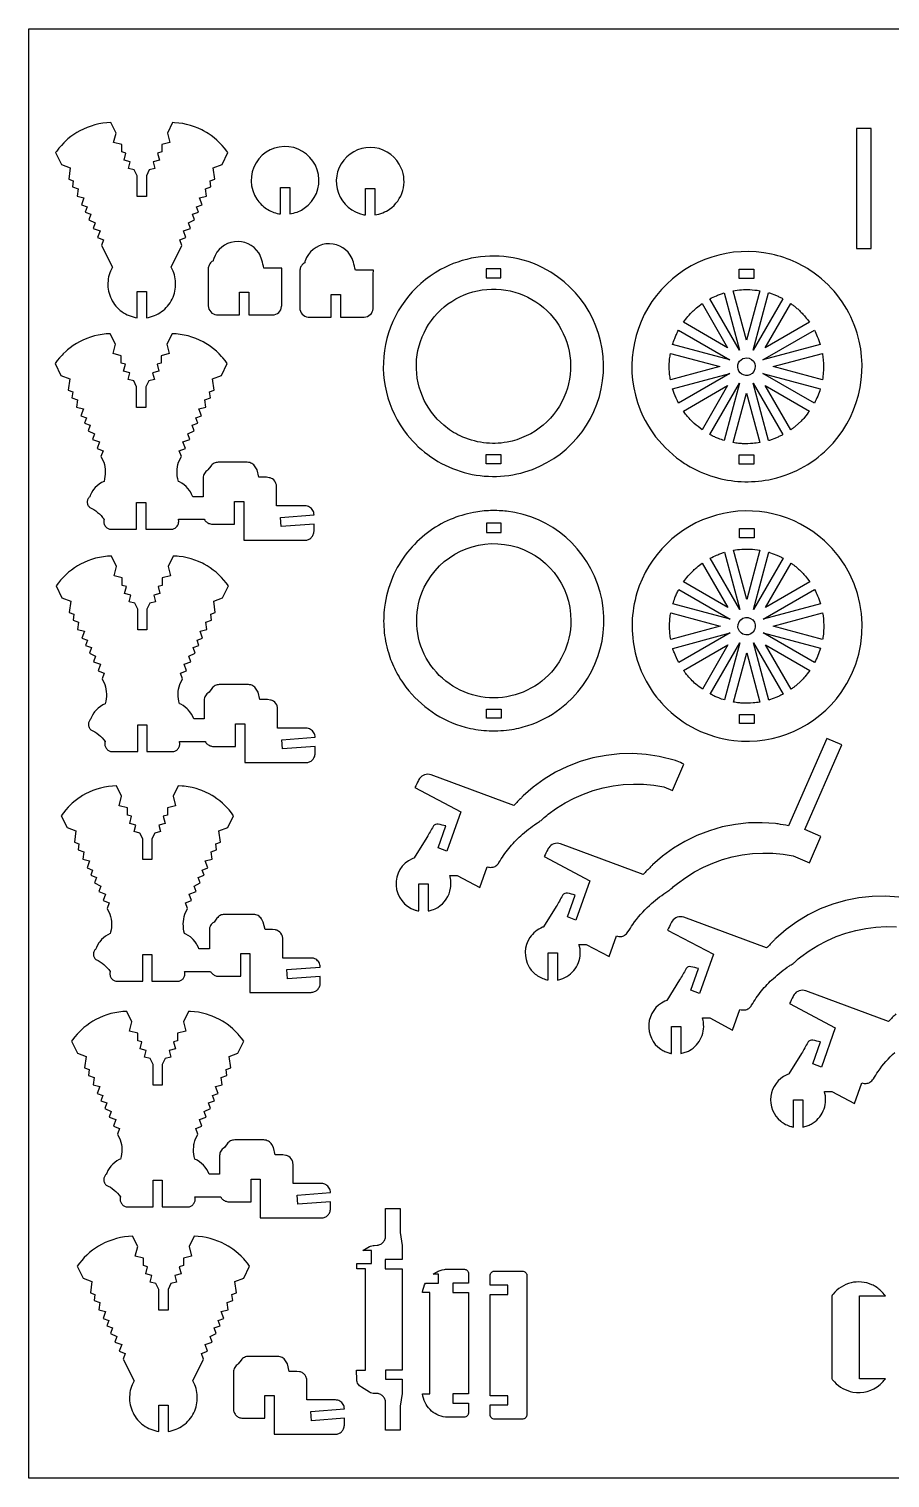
# Model space of a CAD drawing. Extents: x -56 to 89, y -25 to 54.
# Drawn here: x -56.3 to -9.6, y -25 to 53.6 of the extents above; entities that cross this region are included whole.
import ezdxf

# ---------------------------------------------------------------- set-up
doc = ezdxf.new("R2010")
doc.units = 0
doc.header["$MEASUREMENT"] = 0
doc.layers.get('0').update_dxf_attribs({"linetype": 'CONTINUOUS'})
doc.layers.add('SECTIONCUTEDGES', color=18, linetype='CONTINUOUS')

msp = doc.modelspace()

# ---------------------------------------------------------------- linework, layer by layer
msp.add_lwpolyline([(88.705, 53.577), (88.705, -25.029), (-56.311, -25.029), (-56.311, 53.577)], close=True)
at = {"layer": 'SECTIONCUTEDGES'}
for points in [[(-51.728, 38.728), (-51.664, 38.635), (-51.594, 38.548), (-51.519, 38.465), (-51.439, 38.386), (-51.355, 38.313), (-51.267, 38.246), (-51.175, 38.183), (-51.079, 38.127), (-50.98, 38.076), (-50.877, 38.031), (-50.772, 37.992), (-50.664, 37.96), (-50.554, 37.934), (-50.441, 37.915), (-50.441, 39.344), (-49.941, 39.344), (-49.941, 37.915), (-49.829, 37.934), (-49.718, 37.96), (-49.61, 37.992), (-49.505, 38.031), (-49.402, 38.076), (-49.303, 38.127), (-49.207, 38.183), (-49.115, 38.246), (-49.027, 38.313), (-48.943, 38.386), (-48.863, 38.465), (-48.789, 38.548), (-48.719, 38.635), (-48.654, 38.728), (-48.595, 38.824), (-48.541, 38.925), (-48.494, 39.029), (-48.454, 39.135), (-48.42, 39.243), (-48.393, 39.352), (-48.373, 39.462), (-48.36, 39.572), (-48.353, 39.684), (-48.353, 39.795), (-48.36, 39.906), (-48.374, 40.016), (-48.394, 40.126), (-48.421, 40.235), (-48.455, 40.342), (-48.495, 40.447), (-48.542, 40.55), (-48.596, 40.651), (-48.008, 41.839), (-48.122, 42.148), (-47.795, 42.269), (-47.926, 42.623), (-47.551, 42.762), (-47.662, 43.06), (-47.32, 43.228), (-47.431, 43.526), (-47.115, 43.644), (-47.221, 43.93), (-46.917, 44.043), (-47.057, 44.42), (-46.684, 44.514), (-46.738, 44.908), (-46.433, 45.022), (-46.477, 45.342), (-46.229, 45.434), (-46.314, 46.053), (-45.834, 46.232), (-45.518, 46.872), (-45.576, 46.954), (-45.698, 47.113), (-45.829, 47.265), (-45.967, 47.41), (-46.113, 47.547), (-46.265, 47.676), (-46.425, 47.797), (-46.592, 47.91), (-46.677, 47.963), (-46.835, 48.053), (-46.933, 48.103), (-47.132, 48.196), (-47.336, 48.276), (-47.544, 48.344), (-47.756, 48.4), (-47.97, 48.444), (-48.187, 48.475), (-48.406, 48.493), (-48.516, 48.497), (-48.795, 47.934), (-48.664, 47.417), (-49.106, 47.305), (-49.106, 46.905), (-49.332, 46.848), (-49.233, 46.456), (-49.569, 46.37), (-49.477, 46.01), (-49.785, 45.932), (-49.941, 45.617), (-49.941, 44.493), (-50.441, 44.493), (-50.441, 45.617), (-50.597, 45.932), (-50.905, 46.01), (-50.814, 46.37), (-51.15, 46.456), (-51.05, 46.848), (-51.276, 46.905), (-51.276, 47.305), (-51.719, 47.417), (-51.587, 47.934), (-51.866, 48.497), (-52.086, 48.485), (-52.304, 48.461), (-52.52, 48.423), (-52.733, 48.374), (-52.943, 48.312), (-53.149, 48.237), (-53.351, 48.151), (-53.547, 48.053), (-53.705, 47.963), (-53.875, 47.855), (-54.038, 47.738), (-54.194, 47.613), (-54.344, 47.48), (-54.416, 47.41), (-54.554, 47.265), (-54.684, 47.113), (-54.807, 46.954), (-54.865, 46.872), (-54.548, 46.232), (-54.068, 46.053), (-54.153, 45.434), (-53.905, 45.342), (-53.949, 45.022), (-53.644, 44.908), (-53.698, 44.514), (-53.325, 44.42), (-53.465, 44.043), (-53.161, 43.93), (-53.268, 43.644), (-52.951, 43.526), (-53.062, 43.228), (-52.721, 43.06), (-52.831, 42.762), (-52.456, 42.623), (-52.587, 42.269), (-52.26, 42.148), (-52.375, 41.839), (-51.787, 40.651), (-51.84, 40.55), (-51.887, 40.447), (-51.928, 40.342), (-51.961, 40.235), (-51.988, 40.126), (-52.009, 40.016), (-52.022, 39.906), (-52.029, 39.795), (-52.029, 39.684), (-52.023, 39.572), (-52.009, 39.462), (-51.989, 39.352), (-51.962, 39.243), (-51.929, 39.135), (-51.888, 39.029), (-51.841, 38.925), (-51.788, 38.824)], [(-11.411, 41.677), (-10.614, 41.677), (-10.614, 48.177), (-11.411, 48.177)], [(-31.501, 40.57), (-31.501, 40.07), (-30.704, 40.07), (-30.704, 40.57)], [(-17.772, 40.048), (-17.772, 40.548), (-16.976, 40.548), (-16.976, 40.048)], [(-53.071, 27.683), (-53.045, 27.65), (-53.015, 27.621), (-52.9, 27.565), (-52.789, 27.502), (-52.684, 27.432), (-52.583, 27.354), (-52.488, 27.27), (-52.399, 27.18), (-52.316, 27.084), (-52.239, 26.981), (-52.249, 26.94), (-52.255, 26.897), (-52.257, 26.855), (-52.255, 26.813), (-52.248, 26.771), (-52.237, 26.73), (-52.222, 26.69), (-52.203, 26.652), (-52.18, 26.615), (-52.154, 26.582), (-52.124, 26.551), (-52.092, 26.524), (-52.057, 26.5), (-52.02, 26.48), (-51.981, 26.463), (-51.94, 26.45), (-50.471, 26.45), (-50.471, 27.896), (-49.971, 27.896), (-49.971, 26.45), (-48.503, 26.45), (-48.462, 26.463), (-48.423, 26.48), (-48.385, 26.5), (-48.351, 26.524), (-48.318, 26.551), (-48.289, 26.582), (-48.262, 26.615), (-48.24, 26.652), (-48.22, 26.69), (-48.205, 26.73), (-48.194, 26.771), (-48.188, 26.813), (-48.185, 26.855), (-48.187, 26.897), (-48.193, 26.94), (-48.203, 26.981), (-46.8, 26.98), (-46.775, 26.939), (-46.746, 26.901), (-46.714, 26.866), (-46.679, 26.833), (-46.64, 26.805), (-46.599, 26.78), (-46.556, 26.759), (-46.51, 26.742), (-46.462, 26.73), (-46.413, 26.722), (-46.362, 26.72), (-45.157, 26.72), (-45.157, 27.951), (-44.657, 27.951), (-44.657, 25.843), (-41.341, 25.843), (-41.29, 25.845), (-41.24, 25.853), (-41.193, 25.865), (-41.147, 25.882), (-41.103, 25.903), (-41.062, 25.928), (-41.024, 25.956), (-40.989, 25.989), (-40.957, 26.024), (-40.928, 26.062), (-40.903, 26.103), (-40.882, 26.147), (-40.865, 26.193), (-40.853, 26.24), (-40.845, 26.29), (-40.843, 26.341), (-40.843, 26.71), (-42.619, 26.58), (-42.656, 27.083), (-40.843, 27.215), (-40.847, 27.279), (-40.859, 27.342), (-40.879, 27.403), (-40.907, 27.46), (-40.943, 27.514), (-40.985, 27.562), (-41.033, 27.604), (-41.086, 27.64), (-41.144, 27.669), (-41.204, 27.689), (-41.267, 27.702), (-41.331, 27.706), (-42.876, 27.706), (-42.876, 28.75), (-42.878, 28.796), (-42.884, 28.842), (-42.895, 28.886), (-42.909, 28.929), (-42.927, 28.97), (-42.973, 29.046), (-43.032, 29.112), (-43.102, 29.167), (-43.141, 29.19), (-43.181, 29.209), (-43.224, 29.225), (-43.269, 29.236), (-43.425, 29.257), (-43.836, 29.257), (-43.936, 29.659), (-44.033, 29.824), (-44.07, 29.878), (-44.113, 29.927), (-44.162, 29.969), (-44.215, 30.004), (-44.273, 30.032), (-44.334, 30.053), (-44.397, 30.066), (-44.463, 30.07), (-46.043, 30.07), (-46.102, 30.067), (-46.159, 30.056), (-46.215, 30.039), (-46.268, 30.016), (-46.318, 29.987), (-46.365, 29.952), (-46.407, 29.912), (-46.445, 29.866), (-46.597, 29.659), (-46.668, 29.612), (-46.716, 29.569), (-46.758, 29.52), (-46.794, 29.467), (-46.822, 29.409), (-46.843, 29.348), (-46.856, 29.285), (-46.86, 29.219), (-46.86, 28.206), (-47.427, 28.206), (-47.484, 28.342), (-47.554, 28.471), (-47.594, 28.532), (-47.682, 28.647), (-47.781, 28.753), (-47.89, 28.849), (-48.009, 28.933), (-48.136, 29.005), (-48.203, 29.037), (-48.235, 29.166), (-48.248, 29.231), (-48.265, 29.361), (-48.271, 29.427), (-48.274, 29.559), (-48.268, 29.69), (-48.252, 29.821), (-48.227, 29.951), (-48.192, 30.079), (-48.038, 30.39), (-48.152, 30.698), (-47.825, 30.82), (-47.956, 31.174), (-47.581, 31.313), (-47.692, 31.61), (-47.35, 31.779), (-47.461, 32.077), (-47.145, 32.195), (-47.251, 32.481), (-46.947, 32.594), (-47.087, 32.97), (-46.714, 33.065), (-46.768, 33.459), (-46.463, 33.573), (-46.507, 33.892), (-46.259, 33.984), (-46.344, 34.604), (-45.864, 34.782), (-45.548, 35.423), (-45.666, 35.585), (-45.792, 35.741), (-45.859, 35.816), (-45.997, 35.961), (-46.143, 36.098), (-46.295, 36.227), (-46.455, 36.348), (-46.538, 36.406), (-46.707, 36.514), (-46.865, 36.603), (-47.062, 36.702), (-47.263, 36.788), (-47.47, 36.862), (-47.68, 36.924), (-47.893, 36.974), (-48.109, 37.011), (-48.327, 37.036), (-48.546, 37.048), (-48.825, 36.485), (-48.694, 35.968), (-49.136, 35.855), (-49.136, 35.456), (-49.362, 35.399), (-49.263, 35.006), (-49.599, 34.921), (-49.507, 34.561), (-49.815, 34.483), (-49.971, 34.168), (-49.971, 33.044), (-50.471, 33.044), (-50.471, 34.168), (-50.627, 34.483), (-50.935, 34.561), (-50.844, 34.921), (-51.18, 35.006), (-51.08, 35.399), (-51.306, 35.456), (-51.306, 35.855), (-51.748, 35.968), (-51.617, 36.485), (-51.896, 37.048), (-52.116, 37.036), (-52.334, 37.011), (-52.55, 36.974), (-52.763, 36.924), (-52.973, 36.862), (-53.179, 36.788), (-53.381, 36.702), (-53.577, 36.603), (-53.735, 36.514), (-53.905, 36.406), (-54.068, 36.289), (-54.224, 36.164), (-54.3, 36.098), (-54.446, 35.961), (-54.516, 35.889), (-54.65, 35.741), (-54.776, 35.585), (-54.895, 35.423), (-54.578, 34.782), (-54.098, 34.604), (-54.183, 33.984), (-53.935, 33.892), (-53.979, 33.573), (-53.674, 33.459), (-53.728, 33.065), (-53.355, 32.97), (-53.495, 32.594), (-53.191, 32.481), (-53.298, 32.195), (-52.981, 32.077), (-53.092, 31.779), (-52.751, 31.61), (-52.861, 31.313), (-52.486, 31.174), (-52.617, 30.82), (-52.29, 30.698), (-52.405, 30.39), (-52.251, 30.079), (-52.216, 29.951), (-52.19, 29.821), (-52.175, 29.69), (-52.168, 29.559), (-52.172, 29.427), (-52.185, 29.296), (-52.207, 29.166), (-52.239, 29.037), (-52.371, 28.971), (-52.494, 28.892), (-52.608, 28.802), (-52.712, 28.701), (-52.806, 28.59), (-52.848, 28.532), (-52.925, 28.407), (-52.988, 28.275), (-53.015, 28.206), (-53.045, 28.177), (-53.071, 28.145), (-53.093, 28.111), (-53.112, 28.074), (-53.126, 28.036), (-53.137, 27.996), (-53.144, 27.955), (-53.146, 27.914), (-53.144, 27.872), (-53.137, 27.831), (-53.126, 27.792), (-53.112, 27.753), (-53.093, 27.717)], [(-31.501, 29.992), (-31.501, 30.492), (-30.704, 30.492), (-30.704, 29.992)], [(-17.772, 29.97), (-17.772, 30.47), (-16.976, 30.47), (-16.976, 29.97)], [(-31.482, 26.765), (-31.482, 26.265), (-30.685, 26.265), (-30.685, 26.765)], [(-17.76, 25.972), (-17.76, 26.472), (-16.963, 26.472), (-16.963, 25.972)], [(-53.011, 15.622), (-52.985, 15.59), (-52.956, 15.561), (-52.841, 15.505), (-52.73, 15.442), (-52.625, 15.371), (-52.524, 15.294), (-52.429, 15.21), (-52.34, 15.119), (-52.256, 15.023), (-52.18, 14.921), (-52.19, 14.879), (-52.196, 14.837), (-52.198, 14.794), (-52.195, 14.752), (-52.189, 14.71), (-52.178, 14.669), (-52.163, 14.63), (-52.144, 14.591), (-52.121, 14.555), (-52.094, 14.521), (-52.065, 14.491), (-52.033, 14.463), (-51.998, 14.44), (-51.961, 14.419), (-51.921, 14.402), (-51.88, 14.39), (-50.412, 14.39), (-50.412, 15.835), (-49.912, 15.835), (-49.912, 14.39), (-48.444, 14.39), (-48.403, 14.402), (-48.363, 14.419), (-48.326, 14.44), (-48.291, 14.463), (-48.259, 14.491), (-48.23, 14.521), (-48.203, 14.555), (-48.18, 14.591), (-48.161, 14.63), (-48.146, 14.669), (-48.135, 14.71), (-48.128, 14.752), (-48.126, 14.794), (-48.128, 14.837), (-48.134, 14.879), (-48.144, 14.921), (-46.741, 14.92), (-46.716, 14.879), (-46.687, 14.84), (-46.655, 14.805), (-46.619, 14.773), (-46.581, 14.744), (-46.54, 14.719), (-46.497, 14.698), (-46.451, 14.681), (-46.403, 14.669), (-46.354, 14.662), (-46.303, 14.659), (-45.097, 14.659), (-45.097, 15.89), (-44.597, 15.89), (-44.597, 13.782), (-41.282, 13.782), (-41.231, 13.785), (-41.181, 13.792), (-41.134, 13.805), (-41.088, 13.821), (-41.044, 13.842), (-41.003, 13.867), (-40.965, 13.896), (-40.93, 13.928), (-40.897, 13.963), (-40.869, 14.002), (-40.844, 14.043), (-40.823, 14.086), (-40.806, 14.132), (-40.794, 14.18), (-40.786, 14.229), (-40.784, 14.28), (-40.784, 14.649), (-42.56, 14.519), (-42.597, 15.022), (-40.784, 15.155), (-40.788, 15.219), (-40.8, 15.282), (-40.82, 15.342), (-40.848, 15.4), (-40.884, 15.453), (-40.926, 15.501), (-40.974, 15.544), (-41.027, 15.58), (-41.084, 15.608), (-41.145, 15.629), (-41.208, 15.641), (-41.272, 15.645), (-42.817, 15.645), (-42.817, 16.689), (-42.819, 16.736), (-42.825, 16.781), (-42.836, 16.826), (-42.85, 16.868), (-42.868, 16.909), (-42.914, 16.985), (-42.973, 17.051), (-43.043, 17.106), (-43.081, 17.129), (-43.122, 17.148), (-43.165, 17.164), (-43.21, 17.176), (-43.365, 17.197), (-43.777, 17.197), (-43.877, 17.598), (-43.974, 17.763), (-44.011, 17.818), (-44.054, 17.866), (-44.103, 17.908), (-44.156, 17.944), (-44.214, 17.972), (-44.275, 17.993), (-44.338, 18.005), (-44.404, 18.01), (-45.984, 18.01), (-46.043, 18.006), (-46.1, 17.996), (-46.156, 17.979), (-46.209, 17.956), (-46.259, 17.927), (-46.305, 17.892), (-46.348, 17.851), (-46.385, 17.806), (-46.537, 17.598), (-46.609, 17.551), (-46.657, 17.508), (-46.699, 17.46), (-46.735, 17.406), (-46.763, 17.349), (-46.784, 17.288), (-46.796, 17.224), (-46.801, 17.158), (-46.801, 16.146), (-47.368, 16.146), (-47.425, 16.282), (-47.495, 16.41), (-47.577, 16.53), (-47.671, 16.641), (-47.722, 16.692), (-47.831, 16.788), (-47.95, 16.872), (-48.077, 16.945), (-48.144, 16.976), (-48.176, 17.105), (-48.199, 17.235), (-48.211, 17.366), (-48.215, 17.498), (-48.209, 17.63), (-48.193, 17.76), (-48.167, 17.89), (-48.133, 18.018), (-47.979, 18.329), (-48.093, 18.638), (-47.766, 18.759), (-47.897, 19.113), (-47.522, 19.252), (-47.632, 19.55), (-47.291, 19.719), (-47.402, 20.017), (-47.086, 20.134), (-47.192, 20.421), (-46.888, 20.534), (-47.028, 20.91), (-46.655, 21.004), (-46.709, 21.399), (-46.404, 21.512), (-46.448, 21.832), (-46.2, 21.924), (-46.285, 22.544), (-45.805, 22.722), (-45.489, 23.362), (-45.607, 23.525), (-45.733, 23.68), (-45.868, 23.829), (-46.01, 23.97), (-46.159, 24.103), (-46.315, 24.228), (-46.478, 24.345), (-46.648, 24.453), (-46.806, 24.543), (-46.903, 24.593), (-47.103, 24.686), (-47.307, 24.766), (-47.515, 24.834), (-47.727, 24.89), (-47.941, 24.934), (-48.158, 24.965), (-48.268, 24.975), (-48.487, 24.987), (-48.766, 24.424), (-48.635, 23.907), (-49.077, 23.795), (-49.077, 23.396), (-49.303, 23.338), (-49.204, 22.946), (-49.539, 22.861), (-49.448, 22.501), (-49.756, 22.422), (-49.912, 22.108), (-49.912, 20.983), (-50.412, 20.983), (-50.412, 22.108), (-50.568, 22.422), (-50.876, 22.501), (-50.785, 22.861), (-51.12, 22.946), (-51.021, 23.338), (-51.247, 23.396), (-51.247, 23.795), (-51.689, 23.907), (-51.558, 24.424), (-51.837, 24.987), (-52.056, 24.975), (-52.275, 24.951), (-52.49, 24.914), (-52.704, 24.864), (-52.914, 24.802), (-53.12, 24.727), (-53.321, 24.641), (-53.518, 24.543), (-53.676, 24.453), (-53.846, 24.345), (-54.009, 24.228), (-54.165, 24.103), (-54.314, 23.97), (-54.456, 23.829), (-54.591, 23.68), (-54.717, 23.525), (-54.835, 23.362), (-54.519, 22.722), (-54.039, 22.544), (-54.124, 21.924), (-53.876, 21.832), (-53.92, 21.512), (-53.615, 21.399), (-53.669, 21.004), (-53.296, 20.91), (-53.436, 20.534), (-53.132, 20.421), (-53.238, 20.134), (-52.922, 20.017), (-53.033, 19.719), (-52.692, 19.55), (-52.802, 19.252), (-52.427, 19.113), (-52.558, 18.759), (-52.231, 18.638), (-52.345, 18.329), (-52.191, 18.018), (-52.156, 17.89), (-52.131, 17.76), (-52.115, 17.63), (-52.109, 17.498), (-52.112, 17.366), (-52.125, 17.235), (-52.148, 17.105), (-52.18, 16.976), (-52.311, 16.91), (-52.435, 16.832), (-52.549, 16.742), (-52.653, 16.641), (-52.747, 16.53), (-52.789, 16.471), (-52.865, 16.347), (-52.929, 16.215), (-52.956, 16.146), (-52.985, 16.117), (-53.011, 16.084), (-53.034, 16.05), (-53.052, 16.014), (-53.067, 15.975), (-53.078, 15.936), (-53.084, 15.895), (-53.087, 15.853), (-53.084, 15.812), (-53.078, 15.771), (-53.067, 15.731), (-53.052, 15.693), (-53.034, 15.656)], [(-31.482, 16.187), (-31.482, 16.687), (-30.685, 16.687), (-30.685, 16.187)], [(-17.76, 15.894), (-17.76, 16.394), (-16.963, 16.394), (-16.963, 15.894)], [(-52.734, 3.156), (-52.708, 3.124), (-52.679, 3.094), (-52.564, 3.039), (-52.453, 2.976), (-52.347, 2.905), (-52.247, 2.828), (-52.152, 2.744), (-52.062, 2.653), (-51.979, 2.557), (-51.903, 2.455), (-51.913, 2.413), (-51.919, 2.371), (-51.921, 2.328), (-51.918, 2.286), (-51.912, 2.244), (-51.901, 2.203), (-51.886, 2.164), (-51.866, 2.125), (-51.843, 2.089), (-51.817, 2.055), (-51.788, 2.025), (-51.755, 1.997), (-51.721, 1.973), (-51.683, 1.953), (-51.644, 1.936), (-51.603, 1.924), (-50.135, 1.924), (-50.135, 3.369), (-49.635, 3.369), (-49.635, 1.924), (-48.166, 1.924), (-48.125, 1.936), (-48.086, 1.953), (-48.049, 1.973), (-48.014, 1.997), (-47.982, 2.025), (-47.952, 2.055), (-47.926, 2.089), (-47.903, 2.125), (-47.884, 2.164), (-47.869, 2.203), (-47.858, 2.244), (-47.851, 2.286), (-47.849, 2.328), (-47.85, 2.371), (-47.856, 2.413), (-47.867, 2.455), (-46.463, 2.454), (-46.438, 2.413), (-46.41, 2.374), (-46.378, 2.339), (-46.342, 2.307), (-46.304, 2.278), (-46.263, 2.253), (-46.219, 2.232), (-46.174, 2.215), (-46.126, 2.203), (-46.076, 2.196), (-46.025, 2.193), (-44.82, 2.193), (-44.82, 3.424), (-44.32, 3.424), (-44.32, 1.316), (-41.004, 1.316), (-40.954, 1.319), (-40.904, 1.326), (-40.856, 1.338), (-40.811, 1.355), (-40.767, 1.376), (-40.726, 1.401), (-40.688, 1.43), (-40.652, 1.462), (-40.62, 1.497), (-40.591, 1.536), (-40.567, 1.577), (-40.546, 1.62), (-40.529, 1.666), (-40.517, 1.714), (-40.509, 1.763), (-40.506, 1.814), (-40.506, 2.183), (-42.283, 2.053), (-42.32, 2.556), (-40.506, 2.689), (-40.51, 2.753), (-40.523, 2.815), (-40.543, 2.876), (-40.571, 2.934), (-40.606, 2.987), (-40.648, 3.035), (-40.697, 3.078), (-40.75, 3.113), (-40.807, 3.142), (-40.868, 3.163), (-40.931, 3.175), (-40.994, 3.179), (-42.539, 3.179), (-42.539, 4.223), (-42.542, 4.27), (-42.548, 4.315), (-42.558, 4.36), (-42.573, 4.402), (-42.591, 4.443), (-42.637, 4.519), (-42.696, 4.585), (-42.766, 4.64), (-42.804, 4.663), (-42.845, 4.682), (-42.888, 4.698), (-42.932, 4.71), (-43.088, 4.73), (-43.5, 4.73), (-43.6, 5.132), (-43.697, 5.297), (-43.734, 5.352), (-43.777, 5.4), (-43.825, 5.442), (-43.879, 5.478), (-43.936, 5.506), (-43.997, 5.526), (-44.061, 5.539), (-44.127, 5.544), (-45.706, 5.544), (-45.765, 5.54), (-45.823, 5.53), (-45.879, 5.513), (-45.932, 5.49), (-45.982, 5.46), (-46.028, 5.426), (-46.071, 5.385), (-46.108, 5.34), (-46.26, 5.132), (-46.331, 5.085), (-46.38, 5.042), (-46.422, 4.993), (-46.457, 4.94), (-46.486, 4.882), (-46.506, 4.822), (-46.519, 4.758), (-46.523, 4.692), (-46.523, 3.68), (-47.091, 3.68), (-47.118, 3.749), (-47.181, 3.881), (-47.218, 3.944), (-47.3, 4.064), (-47.394, 4.175), (-47.498, 4.276), (-47.554, 4.322), (-47.673, 4.406), (-47.8, 4.479), (-47.867, 4.51), (-47.899, 4.639), (-47.921, 4.769), (-47.934, 4.9), (-47.938, 5.032), (-47.931, 5.163), (-47.916, 5.294), (-47.89, 5.424), (-47.855, 5.552), (-47.701, 5.863), (-47.816, 6.172), (-47.489, 6.293), (-47.62, 6.647), (-47.245, 6.786), (-47.355, 7.084), (-47.014, 7.253), (-47.125, 7.551), (-46.808, 7.668), (-46.915, 7.954), (-46.611, 8.067), (-46.751, 8.444), (-46.378, 8.538), (-46.432, 8.933), (-46.127, 9.046), (-46.17, 9.366), (-45.923, 9.458), (-46.008, 10.077), (-45.528, 10.256), (-45.211, 10.896), (-45.329, 11.059), (-45.456, 11.214), (-45.522, 11.289), (-45.66, 11.434), (-45.806, 11.571), (-45.959, 11.701), (-46.119, 11.822), (-46.285, 11.934), (-46.371, 11.987), (-46.528, 12.077), (-46.725, 12.175), (-46.927, 12.261), (-47.03, 12.3), (-47.238, 12.368), (-47.449, 12.424), (-47.664, 12.468), (-47.881, 12.499), (-47.99, 12.509), (-48.21, 12.521), (-48.489, 11.958), (-48.357, 11.441), (-48.8, 11.329), (-48.8, 10.929), (-49.026, 10.872), (-48.926, 10.48), (-49.262, 10.395), (-49.171, 10.035), (-49.479, 9.956), (-49.635, 9.641), (-49.635, 8.517), (-50.135, 8.517), (-50.135, 9.641), (-50.291, 9.956), (-50.599, 10.035), (-50.507, 10.395), (-50.843, 10.48), (-50.744, 10.872), (-50.97, 10.929), (-50.97, 11.329), (-51.412, 11.441), (-51.281, 11.958), (-51.559, 12.521), (-51.779, 12.509), (-51.997, 12.485), (-52.213, 12.448), (-52.426, 12.398), (-52.636, 12.336), (-52.842, 12.261), (-53.044, 12.175), (-53.241, 12.077), (-53.399, 11.987), (-53.484, 11.934), (-53.651, 11.822), (-53.81, 11.701), (-53.963, 11.571), (-54.037, 11.504), (-54.179, 11.363), (-54.314, 11.214), (-54.44, 11.059), (-54.558, 10.896), (-54.241, 10.256), (-53.761, 10.077), (-53.847, 9.458), (-53.599, 9.366), (-53.643, 9.046), (-53.337, 8.933), (-53.392, 8.538), (-53.019, 8.444), (-53.159, 8.067), (-52.855, 7.954), (-52.961, 7.668), (-52.645, 7.551), (-52.755, 7.253), (-52.414, 7.084), (-52.525, 6.786), (-52.149, 6.647), (-52.281, 6.293), (-51.953, 6.172), (-52.068, 5.863), (-51.914, 5.552), (-51.879, 5.424), (-51.854, 5.294), (-51.838, 5.163), (-51.832, 5.032), (-51.835, 4.9), (-51.84, 4.835), (-51.858, 4.704), (-51.885, 4.574), (-51.903, 4.51), (-52.034, 4.444), (-52.157, 4.366), (-52.272, 4.276), (-52.376, 4.175), (-52.469, 4.064), (-52.512, 4.005), (-52.588, 3.881), (-52.652, 3.749), (-52.679, 3.68), (-52.708, 3.65), (-52.734, 3.618), (-52.757, 3.584), (-52.775, 3.547), (-52.79, 3.509), (-52.801, 3.469), (-52.807, 3.429), (-52.809, 3.387), (-52.807, 3.346), (-52.801, 3.305), (-52.79, 3.265), (-52.775, 3.227), (-52.757, 3.19)], [(-52.176, -9.079), (-52.15, -9.111), (-52.121, -9.14), (-52.006, -9.196), (-51.895, -9.259), (-51.789, -9.33), (-51.689, -9.407), (-51.594, -9.491), (-51.504, -9.581), (-51.421, -9.678), (-51.345, -9.78), (-51.355, -9.822), (-51.361, -9.864), (-51.363, -9.906), (-51.36, -9.949), (-51.354, -9.99), (-51.343, -10.031), (-51.328, -10.071), (-51.308, -10.11), (-51.285, -10.146), (-51.259, -10.179), (-51.23, -10.21), (-51.197, -10.237), (-51.163, -10.261), (-51.125, -10.282), (-51.086, -10.298), (-51.045, -10.311), (-49.577, -10.311), (-49.577, -8.866), (-49.077, -8.866), (-49.077, -10.311), (-47.608, -10.311), (-47.567, -10.298), (-47.528, -10.282), (-47.491, -10.261), (-47.456, -10.237), (-47.424, -10.21), (-47.394, -10.179), (-47.368, -10.146), (-47.345, -10.11), (-47.326, -10.071), (-47.311, -10.031), (-47.3, -9.99), (-47.293, -9.949), (-47.291, -9.906), (-47.292, -9.864), (-47.298, -9.822), (-47.309, -9.78), (-45.905, -9.781), (-45.88, -9.822), (-45.852, -9.861), (-45.82, -9.896), (-45.784, -9.928), (-45.746, -9.957), (-45.705, -9.982), (-45.661, -10.003), (-45.616, -10.019), (-45.568, -10.032), (-45.518, -10.039), (-45.467, -10.042), (-44.262, -10.042), (-44.262, -8.811), (-43.762, -8.811), (-43.762, -10.919), (-40.446, -10.919), (-40.396, -10.916), (-40.346, -10.909), (-40.298, -10.896), (-40.253, -10.88), (-40.209, -10.859), (-40.168, -10.834), (-40.13, -10.805), (-40.094, -10.773), (-40.062, -10.737), (-40.033, -10.699), (-40.009, -10.658), (-39.988, -10.615), (-39.971, -10.569), (-39.959, -10.521), (-39.951, -10.472), (-39.948, -10.421), (-39.948, -10.052), (-41.725, -10.182), (-41.762, -9.679), (-39.948, -9.546), (-39.952, -9.482), (-39.965, -9.419), (-39.985, -9.359), (-40.013, -9.301), (-40.048, -9.248), (-40.09, -9.199), (-40.139, -9.157), (-40.192, -9.121), (-40.249, -9.093), (-40.31, -9.072), (-40.373, -9.06), (-40.436, -9.055), (-41.981, -9.055), (-41.981, -8.012), (-41.984, -7.965), (-41.99, -7.919), (-42, -7.875), (-42.015, -7.832), (-42.033, -7.791), (-42.079, -7.716), (-42.138, -7.649), (-42.208, -7.594), (-42.246, -7.572), (-42.287, -7.552), (-42.33, -7.537), (-42.374, -7.525), (-42.53, -7.504), (-42.942, -7.504), (-43.042, -7.103), (-43.139, -6.938), (-43.176, -6.883), (-43.219, -6.835), (-43.267, -6.793), (-43.321, -6.757), (-43.378, -6.729), (-43.439, -6.708), (-43.503, -6.696), (-43.569, -6.691), (-45.148, -6.691), (-45.207, -6.695), (-45.265, -6.705), (-45.321, -6.722), (-45.374, -6.745), (-45.424, -6.774), (-45.47, -6.809), (-45.513, -6.85), (-45.55, -6.895), (-45.702, -7.103), (-45.773, -7.149), (-45.822, -7.193), (-45.864, -7.241), (-45.899, -7.295), (-45.928, -7.352), (-45.948, -7.413), (-45.961, -7.477), (-45.965, -7.542), (-45.965, -8.555), (-46.533, -8.555), (-46.59, -8.419), (-46.66, -8.291), (-46.742, -8.171), (-46.836, -8.06), (-46.94, -7.959), (-47.054, -7.869), (-47.177, -7.791), (-47.309, -7.725), (-47.341, -7.596), (-47.363, -7.466), (-47.376, -7.334), (-47.38, -7.203), (-47.373, -7.071), (-47.358, -6.94), (-47.346, -6.875), (-47.316, -6.747), (-47.297, -6.683), (-47.143, -6.372), (-47.258, -6.063), (-46.931, -5.942), (-47.062, -5.588), (-46.687, -5.448), (-46.797, -5.151), (-46.456, -4.982), (-46.567, -4.684), (-46.25, -4.567), (-46.357, -4.28), (-46.053, -4.167), (-46.193, -3.791), (-45.82, -3.697), (-45.874, -3.302), (-45.569, -3.189), (-45.613, -2.869), (-45.365, -2.777), (-45.45, -2.157), (-44.97, -1.979), (-44.653, -1.339), (-44.771, -1.176), (-44.898, -1.021), (-44.964, -0.945), (-45.102, -0.801), (-45.248, -0.663), (-45.401, -0.534), (-45.561, -0.413), (-45.727, -0.301), (-45.813, -0.248), (-45.97, -0.158), (-46.167, -0.06), (-46.369, 0.027), (-46.472, 0.065), (-46.68, 0.134), (-46.891, 0.189), (-47.106, 0.233), (-47.323, 0.264), (-47.542, 0.282), (-47.652, 0.286), (-47.931, -0.277), (-47.799, -0.794), (-48.242, -0.906), (-48.242, -1.305), (-48.468, -1.363), (-48.368, -1.755), (-48.704, -1.84), (-48.613, -2.2), (-48.921, -2.278), (-49.077, -2.593), (-49.077, -3.718), (-49.577, -3.718), (-49.577, -2.593), (-49.733, -2.278), (-50.041, -2.2), (-49.949, -1.84), (-50.285, -1.755), (-50.186, -1.363), (-50.412, -1.305), (-50.412, -0.906), (-50.854, -0.794), (-50.723, -0.277), (-51.002, 0.286), (-51.221, 0.275), (-51.439, 0.25), (-51.655, 0.213), (-51.868, 0.163), (-52.078, 0.101), (-52.284, 0.027), (-52.486, -0.06), (-52.683, -0.158), (-52.841, -0.248), (-53.01, -0.356), (-53.173, -0.473), (-53.33, -0.598), (-53.479, -0.731), (-53.551, -0.801), (-53.689, -0.945), (-53.82, -1.097), (-53.942, -1.257), (-54, -1.339), (-53.683, -1.979), (-53.203, -2.157), (-53.289, -2.777), (-53.041, -2.869), (-53.085, -3.189), (-52.779, -3.302), (-52.834, -3.697), (-52.461, -3.791), (-52.601, -4.167), (-52.297, -4.28), (-52.403, -4.567), (-52.087, -4.684), (-52.198, -4.982), (-51.856, -5.151), (-51.967, -5.448), (-51.591, -5.588), (-51.723, -5.942), (-51.396, -6.063), (-51.51, -6.372), (-51.356, -6.683), (-51.321, -6.811), (-51.296, -6.94), (-51.28, -7.071), (-51.274, -7.203), (-51.277, -7.334), (-51.29, -7.466), (-51.313, -7.596), (-51.345, -7.725), (-51.411, -7.756), (-51.539, -7.828), (-51.658, -7.913), (-51.767, -8.008), (-51.866, -8.114), (-51.954, -8.23), (-52.03, -8.354), (-52.094, -8.486), (-52.121, -8.555), (-52.15, -8.584), (-52.176, -8.616), (-52.199, -8.651), (-52.217, -8.687), (-52.232, -8.726), (-52.243, -8.765), (-52.249, -8.806), (-52.251, -8.848), (-52.249, -8.889), (-52.243, -8.93), (-52.232, -8.97), (-52.217, -9.008), (-52.199, -9.044)], [(-38.327, -20.07), (-38.374, -20.029), (-38.416, -19.982), (-38.451, -19.932), (-38.479, -19.877), (-38.501, -19.819), (-38.516, -19.758), (-38.523, -19.695), (-38.539, -19.174), (-38.044, -19.174), (-38.044, -13.674), (-38.523, -13.674), (-38.523, -13.399), (-37.726, -13.399), (-37.726, -12.69), (-38.187, -12.69), (-37.83, -12.479), (-37.769, -12.448), (-37.705, -12.426), (-37.639, -12.412), (-37.571, -12.408), (-37.416, -12.405), (-37.366, -12.397), (-37.317, -12.385), (-37.27, -12.368), (-37.226, -12.346), (-37.184, -12.321), (-37.145, -12.292), (-37.109, -12.259), (-37.076, -12.223), (-37.047, -12.184), (-37.021, -12.142), (-37, -12.097), (-36.983, -12.051), (-36.97, -12.002), (-36.963, -11.952), (-36.96, -11.9), (-36.96, -10.416), (-36.177, -10.416), (-36.177, -11.711), (-36.06, -12.408), (-36.06, -13.174), (-36.974, -13.174), (-36.974, -13.674), (-36.06, -13.674), (-36.06, -19.174), (-36.961, -19.174), (-36.961, -19.674), (-36.06, -19.674), (-36.06, -20.44), (-36.177, -21.137), (-36.177, -22.432), (-36.96, -22.432), (-36.96, -20.948), (-36.963, -20.896), (-36.97, -20.846), (-36.983, -20.797), (-37, -20.751), (-37.021, -20.706), (-37.047, -20.664), (-37.076, -20.625), (-37.109, -20.589), (-37.145, -20.556), (-37.184, -20.527), (-37.226, -20.502), (-37.27, -20.48), (-37.317, -20.463), (-37.366, -20.451), (-37.416, -20.443), (-37.571, -20.44), (-37.639, -20.436), (-37.705, -20.422), (-37.769, -20.4), (-37.83, -20.369), (-38.275, -20.106)], [(-50.418, -21.866), (-50.343, -21.949), (-50.263, -22.027), (-50.179, -22.1), (-50.091, -22.168), (-49.999, -22.23), (-49.903, -22.287), (-49.804, -22.338), (-49.702, -22.383), (-49.596, -22.421), (-49.488, -22.454), (-49.378, -22.479), (-49.265, -22.498), (-49.265, -21.069), (-48.765, -21.069), (-48.765, -22.498), (-48.653, -22.479), (-48.542, -22.454), (-48.434, -22.421), (-48.329, -22.383), (-48.227, -22.338), (-48.127, -22.287), (-48.031, -22.23), (-47.939, -22.168), (-47.851, -22.1), (-47.767, -22.027), (-47.688, -21.949), (-47.613, -21.866), (-47.543, -21.778), (-47.478, -21.686), (-47.419, -21.589), (-47.365, -21.488), (-47.318, -21.384), (-47.278, -21.278), (-47.244, -21.171), (-47.217, -21.062), (-47.197, -20.952), (-47.184, -20.841), (-47.177, -20.73), (-47.177, -20.618), (-47.184, -20.507), (-47.198, -20.397), (-47.218, -20.287), (-47.245, -20.179), (-47.279, -20.072), (-47.319, -19.966), (-47.366, -19.863), (-47.42, -19.762), (-46.832, -18.574), (-46.947, -18.266), (-46.619, -18.144), (-46.751, -17.791), (-46.375, -17.651), (-46.486, -17.354), (-46.145, -17.185), (-46.255, -16.887), (-45.939, -16.769), (-46.045, -16.483), (-45.741, -16.37), (-45.881, -15.994), (-45.508, -15.899), (-45.563, -15.505), (-45.257, -15.391), (-45.301, -15.072), (-45.053, -14.98), (-45.139, -14.36), (-44.659, -14.182), (-44.342, -13.542), (-44.46, -13.379), (-44.586, -13.223), (-44.653, -13.148), (-44.791, -13.003), (-44.937, -12.866), (-45.09, -12.737), (-45.249, -12.616), (-45.416, -12.503), (-45.501, -12.45), (-45.659, -12.361), (-45.856, -12.262), (-46.058, -12.176), (-46.264, -12.102), (-46.474, -12.04), (-46.687, -11.99), (-46.903, -11.953), (-47.121, -11.928), (-47.341, -11.916), (-47.619, -12.479), (-47.488, -12.996), (-47.93, -13.109), (-47.93, -13.508), (-48.156, -13.565), (-48.057, -13.958), (-48.393, -14.043), (-48.301, -14.403), (-48.61, -14.481), (-48.765, -14.796), (-48.765, -15.92), (-49.265, -15.92), (-49.265, -14.796), (-49.421, -14.481), (-49.729, -14.403), (-49.638, -14.043), (-49.974, -13.958), (-49.874, -13.565), (-50.1, -13.508), (-50.1, -13.109), (-50.543, -12.996), (-50.411, -12.479), (-50.69, -11.916), (-50.91, -11.928), (-51.128, -11.953), (-51.344, -11.99), (-51.557, -12.04), (-51.767, -12.102), (-51.973, -12.176), (-52.175, -12.262), (-52.372, -12.361), (-52.529, -12.45), (-52.699, -12.559), (-52.862, -12.675), (-53.018, -12.801), (-53.168, -12.934), (-53.31, -13.075), (-53.444, -13.223), (-53.571, -13.379), (-53.689, -13.542), (-53.372, -14.182), (-52.892, -14.36), (-52.977, -14.98), (-52.73, -15.072), (-52.773, -15.391), (-52.468, -15.505), (-52.522, -15.899), (-52.149, -15.994), (-52.289, -16.37), (-51.985, -16.483), (-52.092, -16.769), (-51.775, -16.887), (-51.886, -17.185), (-51.545, -17.354), (-51.655, -17.651), (-51.28, -17.791), (-51.411, -18.144), (-51.084, -18.266), (-51.199, -18.574), (-50.611, -19.762), (-50.664, -19.863), (-50.711, -19.966), (-50.752, -20.072), (-50.785, -20.179), (-50.812, -20.287), (-50.833, -20.397), (-50.846, -20.507), (-50.853, -20.618), (-50.853, -20.73), (-50.847, -20.841), (-50.833, -20.952), (-50.813, -21.062), (-50.787, -21.171), (-50.753, -21.278), (-50.713, -21.384), (-50.665, -21.488), (-50.612, -21.589), (-50.553, -21.686), (-50.488, -21.778)], [(-34.628, -21.226), (-34.699, -21.133), (-34.763, -21.033), (-34.818, -20.929), (-34.865, -20.819), (-34.902, -20.705), (-34.931, -20.587), (-34.949, -20.466), (-34.565, -20.466), (-34.565, -14.966), (-34.949, -14.966), (-34.931, -14.844), (-34.918, -14.785), (-34.884, -14.668), (-34.842, -14.556), (-34.799, -14.466), (-34.082, -14.466), (-34.082, -13.966), (-34.373, -13.966), (-34.272, -13.898), (-34.169, -13.84), (-34.115, -13.815), (-34.004, -13.77), (-33.888, -13.735), (-33.769, -13.709), (-33.708, -13.7), (-32.684, -13.701), (-32.635, -13.711), (-32.612, -13.719), (-32.57, -13.742), (-32.533, -13.772), (-32.503, -13.809), (-32.48, -13.852), (-32.465, -13.898), (-32.46, -13.949), (-32.46, -14.466), (-33.305, -14.466), (-33.305, -14.966), (-32.46, -14.966), (-32.46, -20.466), (-33.305, -20.466), (-33.305, -20.966), (-32.46, -20.966), (-32.461, -21.508), (-32.471, -21.557), (-32.48, -21.58), (-32.502, -21.622), (-32.533, -21.659), (-32.57, -21.689), (-32.612, -21.712), (-32.659, -21.727), (-32.709, -21.732), (-33.712, -21.732), (-33.833, -21.711), (-33.95, -21.68), (-34.063, -21.639), (-34.171, -21.59), (-34.275, -21.533), (-34.372, -21.467), (-34.464, -21.394), (-34.549, -21.313)], [(-31.218, -21.761), (-31.249, -21.724), (-31.272, -21.682), (-31.28, -21.659), (-31.29, -21.611), (-31.291, -21.068), (-30.332, -21.068), (-30.332, -20.568), (-31.291, -20.568), (-31.291, -15.068), (-30.332, -15.068), (-30.332, -14.568), (-31.291, -14.568), (-31.291, -14.051), (-31.286, -14.001), (-31.272, -13.954), (-31.249, -13.912), (-31.218, -13.875), (-31.182, -13.844), (-31.139, -13.821), (-31.116, -13.813), (-31.068, -13.803), (-29.541, -13.802), (-29.49, -13.807), (-29.444, -13.821), (-29.401, -13.844), (-29.364, -13.875), (-29.334, -13.912), (-29.311, -13.954), (-29.303, -13.977), (-29.293, -14.025), (-29.292, -21.585), (-29.297, -21.635), (-29.311, -21.682), (-29.334, -21.724), (-29.364, -21.761), (-29.401, -21.792), (-29.444, -21.814), (-29.466, -21.823), (-29.515, -21.833), (-31.042, -21.834), (-31.093, -21.829), (-31.139, -21.814), (-31.182, -21.792)], [(-40.972, -21.92), (-41.009, -21.417), (-39.196, -21.285), (-39.2, -21.221), (-39.212, -21.158), (-39.232, -21.097), (-39.261, -21.04), (-39.296, -20.986), (-39.338, -20.938), (-39.386, -20.896), (-39.439, -20.86), (-39.497, -20.831), (-39.557, -20.811), (-39.62, -20.798), (-39.684, -20.794), (-41.229, -20.794), (-41.229, -19.75), (-41.231, -19.704), (-41.238, -19.658), (-41.248, -19.614), (-41.262, -19.571), (-41.28, -19.53), (-41.327, -19.454), (-41.355, -19.42), (-41.419, -19.359), (-41.455, -19.333), (-41.494, -19.31), (-41.535, -19.291), (-41.577, -19.275), (-41.622, -19.264), (-41.778, -19.243), (-42.189, -19.243), (-42.29, -18.841), (-42.386, -18.676), (-42.423, -18.622), (-42.466, -18.573), (-42.515, -18.531), (-42.568, -18.496), (-42.626, -18.468), (-42.687, -18.447), (-42.751, -18.434), (-42.816, -18.43), (-44.396, -18.43), (-44.455, -18.433), (-44.513, -18.444), (-44.568, -18.461), (-44.621, -18.484), (-44.671, -18.513), (-44.718, -18.548), (-44.76, -18.588), (-44.798, -18.634), (-44.95, -18.841), (-45.021, -18.888), (-45.07, -18.931), (-45.112, -18.98), (-45.147, -19.033), (-45.175, -19.091), (-45.196, -19.152), (-45.209, -19.215), (-45.213, -19.281), (-45.213, -21.282), (-45.21, -21.333), (-45.203, -21.383), (-45.191, -21.43), (-45.174, -21.476), (-45.153, -21.52), (-45.128, -21.561), (-45.099, -21.599), (-45.067, -21.634), (-45.032, -21.667), (-44.993, -21.695), (-44.952, -21.72), (-44.909, -21.741), (-44.863, -21.758), (-44.815, -21.77), (-44.766, -21.778), (-44.715, -21.78), (-43.51, -21.78), (-43.51, -20.549), (-43.01, -20.549), (-43.01, -22.657), (-39.694, -22.657), (-39.643, -22.655), (-39.594, -22.647), (-39.546, -22.635), (-39.5, -22.618), (-39.457, -22.597), (-39.416, -22.572), (-39.377, -22.544), (-39.342, -22.511), (-39.31, -22.476), (-39.281, -22.438), (-39.256, -22.397), (-39.235, -22.353), (-39.218, -22.307), (-39.206, -22.26), (-39.199, -22.21), (-39.196, -22.159), (-39.196, -21.79)]]:
    msp.add_lwpolyline(points, close=True, dxfattribs=at)
for points in [[(-42.663, 43.542), (-42.663, 44.972), (-42.163, 44.972), (-42.163, 43.542, 0.047597), (-41.766, 43.646, 0.100184), (-41.16, 44.018, 0.639695), (-42.203, 47.19, 0.640021), (-43.94, 44.339, 0.099512), (-43.424, 43.828, 0.09979), (-42.752, 43.557, 0.009062), (-42.707, 43.549, -0.003021)], [(-38.047, 44.919), (-37.547, 44.919), (-37.547, 43.489, 0.053281), (-37.104, 43.611, 0.059622), (-36.742, 43.805, 0.171891), (-36.029, 44.807, 0.17205), (-36.105, 46.033, 0.566523), (-39.232, 46.463, 0.566801), (-38.136, 43.504, 0.009062), (-38.091, 43.496, -0.003021), (-38.047, 43.489)], [(-44.878, 38.068), (-44.878, 39.299), (-44.378, 39.299), (-44.378, 38.068, -0.001261), (-43.352, 38.065, 0.007568), (-43.095, 38.068, 0.17911), (-42.758, 38.202, 0.186027), (-42.6, 38.515, 0.012625), (-42.599, 38.532, 0.006307), (-42.597, 38.566, 0.00914), (-42.595, 38.974, -0.008036), (-42.587, 40.605), (-43.558, 40.605, 0.002778), (-43.671, 41.045, 0.080686), (-43.842, 41.426, 0.286261), (-45.16, 42.035, 0.286452), (-46.285, 41.119, 0.036637), (-46.309, 41.028, -0.114416), (-46.318, 41.007, -0.116624), (-46.341, 40.987, 0.081245), (-46.438, 40.917, 0.097719), (-46.539, 40.763, 0.089338), (-46.582, 40.567), (-46.582, 38.566, 0.17911), (-46.447, 38.229, 0.186027), (-46.134, 38.07, 0.012625), (-46.117, 38.069, 0.006307), (-46.084, 38.068, 0.008514), (-45.662, 38.064, -0.002207)], [(-39.912, 37.949), (-39.912, 39.18), (-39.412, 39.18), (-39.412, 37.949, -0.001261), (-38.386, 37.946, 0.007568), (-38.13, 37.949, 0.17911), (-37.792, 38.083, 0.186027), (-37.634, 38.396, 0.012625), (-37.633, 38.413, 0.006307), (-37.632, 38.447, 0.00914), (-37.629, 38.855, -0.008036), (-37.621, 40.486), (-38.592, 40.486, 0.002778), (-38.706, 40.926, 0.080686), (-38.876, 41.308, 0.286261), (-40.194, 41.916, 0.286452), (-41.319, 41, 0.036637), (-41.343, 40.909, -0.114416), (-41.352, 40.888, -0.116624), (-41.375, 40.869, 0.081245), (-41.472, 40.798, 0.097719), (-41.573, 40.645, 0.089338), (-41.616, 40.448), (-41.616, 38.447, 0.17911), (-41.481, 38.11, 0.186027), (-41.168, 37.951, 0.012625), (-41.152, 37.95, 0.006307), (-41.118, 37.949, 0.008514), (-40.696, 37.945, -0.002207)], [(-35.787, 31.565, 0.149338), (-32.907, 29.583, 0.149353), (-29.412, 29.548, 0.296651), (-25.18, 34.497, 0.29625), (-27.989, 40.38, 0.092281), (-30.029, 41.161, 0.172556), (-33.979, 40.522, 0.220869), (-36.965, 36.46, 0.221131)], [(-20.608, 29.931, 0.063566), (-19.127, 29.276, 0.120276), (-16.169, 29.127, 0.147825), (-12.976, 30.801, 0.278823), (-11.371, 37.067, 0.15407), (-13.49, 40.172, 0.113627), (-16.02, 41.363, 0.268788), (-21.988, 39.441, 0.26905), (-23.285, 33.311, 0.085445), (-22.304, 31.461, 0.083649), (-20.732, 30.009, 0.004404), (-20.67, 29.97, 0.004421)], [(-27.176, 33.842, -0.131005), (-28.407, 32.087, -0.129677), (-30.365, 31.163, -0.079692), (-31.648, 31.132, -0.0771), (-32.919, 31.51, -0.064704), (-33.8, 32.077, -0.117883), (-34.96, 33.652, -0.529054), (-31.209, 39.465, -0.528938)], [(-17.377, 36.7), (-18.095, 39.38, -0.057699), (-17.199, 39.436, -0.024823), (-16.66, 39.381)], [(-20.799, 37.665, -0.014778), (-20.553, 37.978, -0.028539), (-20.266, 38.285, -0.018438), (-20.088, 38.442, -0.011345), (-19.784, 38.681), (-18.397, 36.278)], [(-17.749, 36.157), (-19.358, 38.943, -0.012176), (-19.007, 39.11, -0.019565), (-18.782, 39.2, -0.009363), (-18.682, 39.233, 0.003121), (-18.582, 39.265)], [(-17.006, 36.157), (-16.172, 39.268, 0.006199), (-16.153, 39.263, -0.0186), (-16.134, 39.258), (-15.747, 39.116, -0.018388), (-15.57, 39.034, 0.006129), (-15.395, 38.947)], [(-16.358, 36.278), (-14.971, 38.681, 0.006303), (-14.841, 38.586, -0.01891), (-14.712, 38.489, -0.017187), (-14.559, 38.354, -0.012321), (-14.357, 38.153, -0.018926), (-14.19, 37.965, -0.012469), (-13.955, 37.666)], [(-21.383, 36.463, -0.012918), (-21.271, 36.786, -0.018758), (-21.181, 37.003, -0.010898), (-21.122, 37.122, 0.003632), (-21.062, 37.24), (-18.275, 35.631)], [(-16.48, 35.631), (-13.693, 37.24, -0.026072), (-13.533, 36.903, -0.02074), (-13.371, 36.464)], [(-21.498, 34.541, 0.006429), (-21.523, 34.688, -0.01929), (-21.544, 34.836), (-21.565, 35.259), (-21.544, 35.682, -0.018896), (-21.523, 35.829, 0.006298), (-21.499, 35.977), (-18.819, 35.259)], [(-17.195, 34.819, -0.520017), (-17.852, 35.237, -0.519794), (-17.236, 35.713, -0.315968), (-16.902, 35.281, -0.315775)], [(-15.936, 35.259), (-13.256, 35.977, -0.005477), (-13.217, 35.666, -0.027167), (-13.194, 35.282, -0.022163), (-13.207, 34.959, -0.016966), (-13.256, 34.541)], [(-21.062, 33.278, -0.020623), (-21.302, 33.809, -0.019978), (-21.377, 34.016, -0.019766), (-21.382, 34.035, 0.006588), (-21.386, 34.053), (-18.275, 34.887)], [(-16.48, 34.887), (-13.371, 34.054, -0.023422), (-13.512, 33.664, -0.022807), (-13.692, 33.278)], [(-20.799, 32.852), (-18.397, 34.239), (-19.784, 31.837, -0.024397), (-20.21, 32.183, -0.042082), (-20.638, 32.636, -0.010889), (-20.719, 32.743, 0.00363)], [(-19.358, 31.574), (-17.749, 34.361), (-18.582, 31.253, -0.012234), (-18.894, 31.361, -0.017991), (-19.102, 31.448, -0.010478), (-19.231, 31.51, 0.003492)], [(-18.095, 31.137), (-17.377, 33.817), (-16.659, 31.138, -0.013089), (-17.025, 31.093, -0.036535), (-17.586, 31.08, -0.015577), (-17.812, 31.098, -0.012352)], [(-16.172, 31.25), (-17.005, 34.361), (-15.395, 31.572, 0.006248), (-15.57, 31.484, -0.018746), (-15.747, 31.401), (-16.134, 31.26, -0.018599), (-16.153, 31.255, 0.006199)], [(-14.97, 31.837), (-16.358, 34.239), (-13.956, 32.853, -0.014529), (-14.227, 32.506, -0.022653), (-14.416, 32.298), (-14.712, 32.029, -0.018394), (-14.84, 31.931, 0.006131)], [(-35.853, 17.871, 0.082498), (-34.437, 16.53, 0.081429), (-32.642, 15.705, 0.051999), (-31.49, 15.513, 0.048718), (-30.245, 15.559, 0.045642), (-29.237, 15.79, 0.081866), (-27.505, 16.691, 0.306737), (-25.317, 23.034, 0.307202), (-30.391, 27.412, 0.018046), (-30.802, 27.444, 0.016111), (-31.262, 27.45, 0.042286), (-32.182, 27.352, 0.052805), (-33.452, 26.966, 0.063258), (-34.689, 26.245, 0.060023), (-35.768, 25.192, 0.070022), (-36.585, 23.82, 0.067248), (-37.017, 22.215, 0.053404), (-37.045, 21.002, 0.050725), (-36.809, 19.747, 0.04601), (-36.425, 18.784, 0.044299)], [(-21.846, 16.862, 0.086412), (-20.116, 15.591, 0.086691), (-18.065, 14.982, 0.274319), (-12.241, 17.581, 0.379188), (-13.145, 25.812, 0.257222), (-19.009, 27.204, 0.257249), (-23.318, 22.991, 0.132982), (-23.411, 19.728, 0.132968)], [(-26.903, 21.476, -0.481507), (-32.019, 17.396, -0.481693), (-34.858, 23.29, -0.349808), (-30.156, 25.554, -0.349977)], [(-17.737, 22.081), (-19.346, 24.867, -0.012176), (-18.994, 25.034, -0.019565), (-18.77, 25.124, -0.009363), (-18.67, 25.157, 0.003121), (-18.57, 25.189)], [(-17.365, 22.625), (-18.083, 25.304, -0.057699), (-17.187, 25.36, -0.024823), (-16.647, 25.305)], [(-16.993, 22.081), (-16.16, 25.192, 0.006199), (-16.141, 25.187, -0.0186), (-16.122, 25.182), (-15.735, 25.041, -0.018388), (-15.558, 24.958, 0.006129), (-15.383, 24.871)], [(-20.787, 23.589, -0.014778), (-20.541, 23.903, -0.028539), (-20.254, 24.209, -0.018438), (-20.076, 24.367, -0.011345), (-19.772, 24.605), (-18.385, 22.202)], [(-16.346, 22.202), (-14.959, 24.605, 0.006303), (-14.828, 24.511, -0.01891), (-14.7, 24.413, -0.017187), (-14.547, 24.278, -0.012321), (-14.344, 24.077, -0.018926), (-14.178, 23.89, -0.012469), (-13.943, 23.59)], [(-21.371, 22.387, -0.012918), (-21.259, 22.71, -0.018758), (-21.168, 22.927, -0.010898), (-21.11, 23.046, 0.003632), (-21.05, 23.164), (-18.263, 21.555)], [(-16.467, 21.555), (-13.681, 23.164, -0.026072), (-13.52, 22.828, -0.02074), (-13.359, 22.388)], [(-21.486, 20.465, 0.006429), (-21.511, 20.612, -0.01929), (-21.532, 20.76), (-21.553, 21.183), (-21.532, 21.606, -0.018896), (-21.511, 21.754, 0.006298), (-21.487, 21.901), (-18.807, 21.183)], [(-17.838, 21.134, -0.704491), (-17.031, 21.517, -0.705318), (-17.414, 20.71, -0.172802), (-17.702, 20.847, -0.173371)], [(-15.924, 21.183), (-13.244, 21.901, -0.035509), (-13.184, 21.242, -0.037792), (-13.219, 20.622, -0.007975), (-13.231, 20.544, 0.002658), (-13.243, 20.465)], [(-21.049, 19.202, -0.020623), (-21.29, 19.733, -0.019978), (-21.364, 19.94, -0.019766), (-21.369, 19.959, 0.006588), (-21.374, 19.978), (-18.263, 20.811)], [(-16.467, 20.811), (-13.359, 19.979, -0.023422), (-13.5, 19.588, -0.022807), (-13.68, 19.202)], [(-20.787, 18.776), (-18.385, 20.164), (-19.771, 17.761, -0.019294), (-20.119, 18.038, -0.045903), (-20.625, 18.56, -0.008546), (-20.701, 18.658, -0.007227)], [(-19.346, 17.498), (-17.737, 20.285), (-18.57, 17.177, -0.012234), (-18.882, 17.285, -0.017991), (-19.09, 17.372, -0.010478), (-19.218, 17.434, 0.003492)], [(-18.083, 17.061), (-17.365, 19.741), (-16.647, 17.062, -0.013089), (-17.013, 17.017, -0.036535), (-17.573, 17.004, -0.015577), (-17.799, 17.022, -0.012352)], [(-16.16, 17.174), (-16.993, 20.285), (-15.383, 17.496, 0.006248), (-15.558, 17.409, -0.018746), (-15.735, 17.326), (-16.122, 17.184, -0.018599), (-16.141, 17.179, 0.006199)], [(-14.958, 17.761), (-16.346, 20.164), (-13.944, 18.777, -0.014529), (-14.214, 18.431, -0.022653), (-14.404, 18.222), (-14.7, 17.953, -0.018394), (-14.828, 17.855, 0.006131)], [(-28.137, 1.985), (-28.137, 3.458), (-27.637, 3.458), (-27.637, 1.985, 0.023544), (-27.39, 2.051, 0.03569), (-27.233, 2.114, 0.169973), (-26.54, 2.813, 0.169094), (-26.432, 3.796, 0.017201), (-26.448, 3.855, -0.005733), (-26.465, 3.915), (-26.066, 3.915), (-24.825, 3.259), (-24.427, 4.381, 0.09929), (-24.188, 4.349, 0.116244), (-23.991, 4.41, 0.12564), (-23.805, 4.593, -0.015905), (-23.543, 5, -0.056835), (-22.641, 6.033, -0.035533), (-21.743, 6.741, -0.013715), (-21.645, 6.804, 0.024577), (-21.548, 6.869, 0.026089), (-21.399, 6.993, -0.020061), (-21.124, 7.227), (-20.675, 7.554), (-20.203, 7.847), (-19.712, 8.106), (-19.204, 8.329), (-18.681, 8.515), (-18.145, 8.663), (-17.601, 8.772), (-17.05, 8.842), (-16.496, 8.872), (-15.941, 8.862), (-15.388, 8.813), (-14.84, 8.724), (-13.963, 8.341), (-13.338, 9.77), (-14.215, 10.153), (-12.209, 14.74), (-13.012, 15.092), (-15.092, 10.359, -0.002171), (-15.665, 10.45, 0.013028), (-15.809, 10.47), (-16.533, 10.519), (-17.258, 10.504), (-17.979, 10.427), (-18.691, 10.287), (-19.389, 10.086), (-20.066, 9.826), (-20.718, 9.507), (-21.34, 9.134), (-21.927, 8.707), (-22.475, 8.232, 0.013028), (-22.578, 8.129, -0.002171), (-22.98, 7.71), (-27.471, 9.374, 0.161142), (-27.83, 9.374, 0.167596), (-28.105, 9.164, 0.03262), (-28.159, 9.069, -0.002417), (-28.353, 8.679), (-25.87, 7.367), (-26.627, 5.233), (-27.091, 5.418), (-26.673, 6.597, 0.000984), (-27.083, 6.695, 0.161021), (-27.237, 6.682, 0.167951), (-27.363, 6.567, -0.009744), (-27.699, 5.979), (-28.389, 4.865, -0.129096), (-28.413, 4.854, 0.054431), (-28.438, 4.847, 0.148247), (-29.127, 4.285, 0.286429), (-29.182, 2.712, 0.104197), (-28.776, 2.259, 0.101482), (-28.208, 1.999, 0.013414), (-28.173, 1.991, -0.004471)], [(-35.153, 5.732), (-35.153, 7.205), (-34.653, 7.205), (-34.653, 5.732, 0.020963), (-34.434, 5.789, 0.061647), (-34.127, 5.928, 0.220567), (-33.431, 6.966, 0.114184), (-33.481, 7.662), (-33.082, 7.662), (-31.841, 7.006), (-31.443, 8.128, 0.110316), (-31.187, 8.1, 0.121881), (-30.968, 8.18, 0.112814), (-30.808, 8.352, -0.038886), (-30.275, 9.126, -0.039453), (-29.626, 9.809, -0.033728), (-28.758, 10.488, -0.013715), (-28.66, 10.551, 0.024577), (-28.564, 10.616, 0.026089), (-28.414, 10.74, -0.020061), (-28.139, 10.974), (-27.69, 11.3), (-27.219, 11.594), (-26.728, 11.853), (-26.219, 12.076), (-25.696, 12.262), (-25.161, 12.41), (-24.617, 12.519), (-24.066, 12.589), (-23.512, 12.619), (-22.956, 12.609), (-22.403, 12.56), (-21.855, 12.471), (-21.399, 12.271), (-20.774, 13.7, -0.004535), (-21.138, 13.863, 0.027218), (-21.23, 13.9), (-22.107, 14.106), (-22.824, 14.217), (-23.548, 14.266), (-24.274, 14.251), (-24.995, 14.174), (-25.707, 14.034), (-26.404, 13.833), (-27.081, 13.573), (-27.733, 13.254), (-28.355, 12.881), (-28.943, 12.454), (-29.491, 11.979, 0.013028), (-29.593, 11.876, -0.002171), (-29.995, 11.457), (-34.487, 13.121, 0.161142), (-34.846, 13.121, 0.167596), (-35.121, 12.911, 0.03262), (-35.175, 12.816, -0.002417), (-35.369, 12.426), (-32.885, 11.114), (-33.642, 8.98), (-34.107, 9.165), (-33.689, 10.344, 0.000984), (-34.099, 10.442, 0.161021), (-34.252, 10.429, 0.167951), (-34.379, 10.314, -0.009744), (-34.714, 9.726), (-35.404, 8.612, -0.104608), (-35.426, 8.601, 0.035992), (-35.517, 8.567, 0.3096), (-36.394, 7.119, 0.310426), (-35.362, 5.783, 0.017896), (-35.279, 5.759, 0.01187)], [(-9.84, -19.646), (-11.247, -19.646), (-11.247, -15.14), (-9.84, -15.14, 0.038073), (-10.078, -14.876, 0.086225), (-10.573, -14.544, 0.165526), (-11.702, -14.442, 0.163078), (-12.675, -15.054, -0.003274), (-12.73, -15.121, 0.092926), (-12.741, -15.14), (-12.741, -19.646, 0.085175), (-12.731, -19.665, 0.019014), (-12.604, -19.814, 0.164246), (-11.599, -20.364, 0.225008), (-10.13, -19.962, 0.029293), (-9.998, -19.835, 0.021768)]]:
    msp.add_lwpolyline(points, format="xyb", close=True, dxfattribs=at)
for points in [[(-9.112, 6.484), (-9.836, 6.532), (-10.561, 6.518), (-11.283, 6.441), (-11.995, 6.301), (-12.692, 6.1), (-13.369, 5.839), (-14.021, 5.521), (-14.643, 5.147), (-15.23, 4.721), (-15.778, 4.246, 0.013028), (-15.881, 4.143, -0.002171), (-16.283, 3.724), (-20.774, 5.388, 0.161142), (-21.133, 5.388, 0.167596), (-21.408, 5.178, 0.03262), (-21.463, 5.083, -0.002417), (-21.657, 4.693), (-19.173, 3.381), (-19.93, 1.246), (-20.395, 1.432), (-19.976, 2.611, 0.000984), (-20.387, 2.709, 0.161021), (-20.54, 2.696, 0.167951), (-20.666, 2.581, -0.009744), (-21.002, 1.993), (-21.692, 0.879, -0.104608), (-21.714, 0.867, 0.035992), (-21.805, 0.834, 0.271691), (-22.679, -0.404, 0.272097), (-22.024, -1.769, 0.041095), (-21.811, -1.888, 0.04113), (-21.581, -1.971, 0.017881), (-21.511, -1.987, -0.00596), (-21.441, -2.001), (-21.441, -0.528), (-20.941, -0.528), (-20.941, -2.001, 0.022698), (-20.696, -1.936, 0.051188), (-20.475, -1.84, 0.160914), (-19.828, -1.132, 0.163128), (-19.735, -0.19, 0.017201), (-19.751, -0.131, -0.005733), (-19.768, -0.071), (-19.37, -0.071), (-18.128, -0.727), (-17.73, 0.394, 0.110316), (-17.475, 0.366, 0.121881), (-17.256, 0.447, 0.112814), (-17.095, 0.619, -0.038886), (-16.562, 1.393, -0.039453), (-15.913, 2.076, -0.033728), (-15.046, 2.755, -0.013715), (-14.948, 2.818, 0.024577), (-14.851, 2.883, 0.026089), (-14.702, 3.007, -0.020061), (-14.427, 3.241), (-13.978, 3.567), (-13.507, 3.861), (-13.015, 4.12), (-12.507, 4.343), (-11.984, 4.529), (-11.449, 4.677), (-10.904, 4.786), (-10.354, 4.856), (-9.799, 4.886), (-9.244, 4.876)], [(-9.264, 0.157, -0.002171), (-9.666, -0.262), (-14.157, 1.401, 0.161142), (-14.516, 1.401, 0.167596), (-14.791, 1.192, 0.03262), (-14.846, 1.097, -0.002417), (-15.04, 0.707), (-12.556, -0.605), (-13.313, -2.74), (-13.778, -2.555), (-13.359, -1.376, 0.000984), (-13.77, -1.277, 0.161021), (-13.923, -1.291, 0.167951), (-14.049, -1.406, -0.009744), (-14.385, -1.993), (-15.075, -3.107, -0.104608), (-15.097, -3.119, 0.035992), (-15.188, -3.152, 0.259424), (-16.054, -4.322, 0.259758), (-15.517, -5.673, 0.052586), (-15.256, -5.844, 0.052673), (-14.964, -5.957, 0.017881), (-14.894, -5.973, -0.00596), (-14.824, -5.988), (-14.824, -4.515), (-14.324, -4.515), (-14.324, -5.988, 0.022698), (-14.079, -5.922, 0.051188), (-13.858, -5.826, 0.160914), (-13.211, -5.119, 0.163128), (-13.118, -4.177, 0.017201), (-13.134, -4.117, -0.005733), (-13.151, -4.058), (-12.753, -4.058), (-11.511, -4.713), (-11.113, -3.592, 0.09929), (-10.874, -3.623, 0.116244), (-10.677, -3.562, 0.12564), (-10.491, -3.379, -0.015905), (-10.229, -2.972, -0.056835), (-9.327, -1.94, -0.035533)]]:
    msp.add_lwpolyline(points, format="xyb", dxfattribs=at)

doc.saveas('drawing.dxf')
